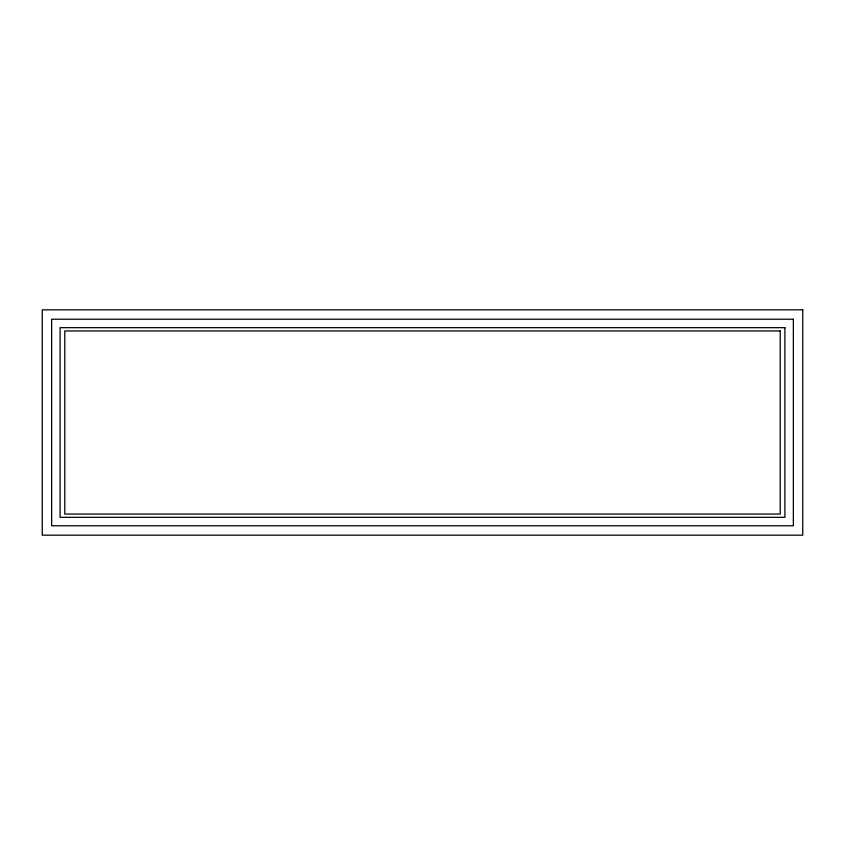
<?xml version="1.0" encoding="UTF-8"?>
<svg xmlns="http://www.w3.org/2000/svg" width="845" height="845" viewBox="0 0 845 845"><rect width="100%" height="100%" fill="white"/><g stroke="black" fill="none" stroke-linecap="round" stroke-linejoin="round"><path stroke-width="1.27" d="M802.75 309.83L42.25 309.83L42.25 535.17L802.75 535.17L802.75 309.83M793.36 319.22L51.64 319.22L51.64 525.78L793.36 525.78L793.36 319.22M784.91 327.67L60.09 327.67L60.09 517.33L784.91 517.33L784.91 327.67M780.22 330.955L64.78 330.955L64.78 514.045L780.22 514.045L780.22 330.955"/></g></svg>
